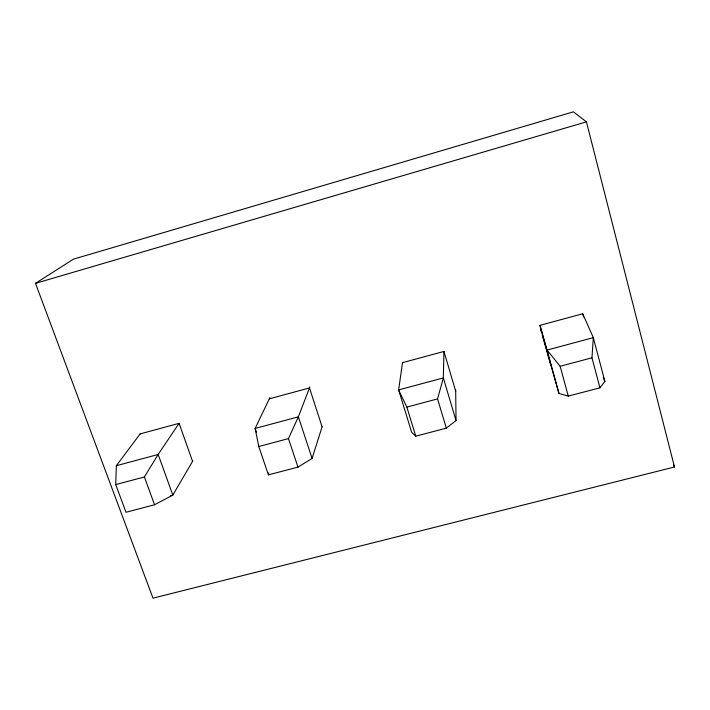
<?xml version="1.0" encoding="UTF-8"?>
<svg xmlns="http://www.w3.org/2000/svg" width="710" height="710" viewBox="0 0 710 710"><rect width="100%" height="100%" fill="white"/><g stroke="black" fill="none" stroke-linecap="round" stroke-linejoin="round"><path stroke-width="1.06" d="M443.936 351.503L443.342 377.915L437.564 398.913L446.333 428.148L415.767 436.18L411.64 432.248L398.63 389.914L402.517 362.588M192.898 460.746L172.832 495.101L154.558 504.766L126.007 512.265L115.712 484.593L116.334 465.707L140.225 433.783M542.254 335.04L558.983 393.473L568.293 396.118L599.95 387.811L591.962 357.805L593.311 337.649L582.591 313.492M322.091 426.852L312.089 458.456L297.96 467.109L268.424 474.866L268.717 472.816M309.888 386.826L298.369 416.832L288.464 438.602L297.96 467.109M269.951 397.485L255.138 428.441L258.786 446.51L268.424 474.866M115.712 484.593L144.396 476.96L158.161 454.471L179.124 423.275M599.95 387.811L604.893 381.394L593.311 337.649L547.055 350.065L540.017 325.642M446.333 428.148L456.033 420.568L455.678 389.71M35.5 283.334L73.396 259.177L573.405 111.834L586.433 121.863L674.5 466.994L152.996 598.166L35.5 283.334L586.433 121.863M140.136 433.908L179.089 423.337L192.561 461.331M269.303 398.842L309.462 387.935L322.109 426.79M402.508 362.677L443.936 351.432L455.696 391.183M116.334 465.707L158.161 454.471L172.832 495.101L170.693 495.66M258.786 446.51L288.464 438.602M456.033 420.568L443.342 377.915L398.63 389.914L406.848 407.087L437.564 398.913M558.983 393.473L547.055 350.065L560.146 366.28L591.962 357.805M673.524 465.032L674.5 466.994M603.18 377.338L604.893 381.394M144.396 476.96L154.558 504.766M256.541 432.567L255.138 428.441L298.369 416.832L312.089 458.456M406.848 407.087L415.767 436.18M551.049 365.765L539.937 325.366L582.706 313.758L583.558 316.971M540.736 329.564L541.313 331.677M560.146 366.28L568.293 396.118"/></g></svg>
